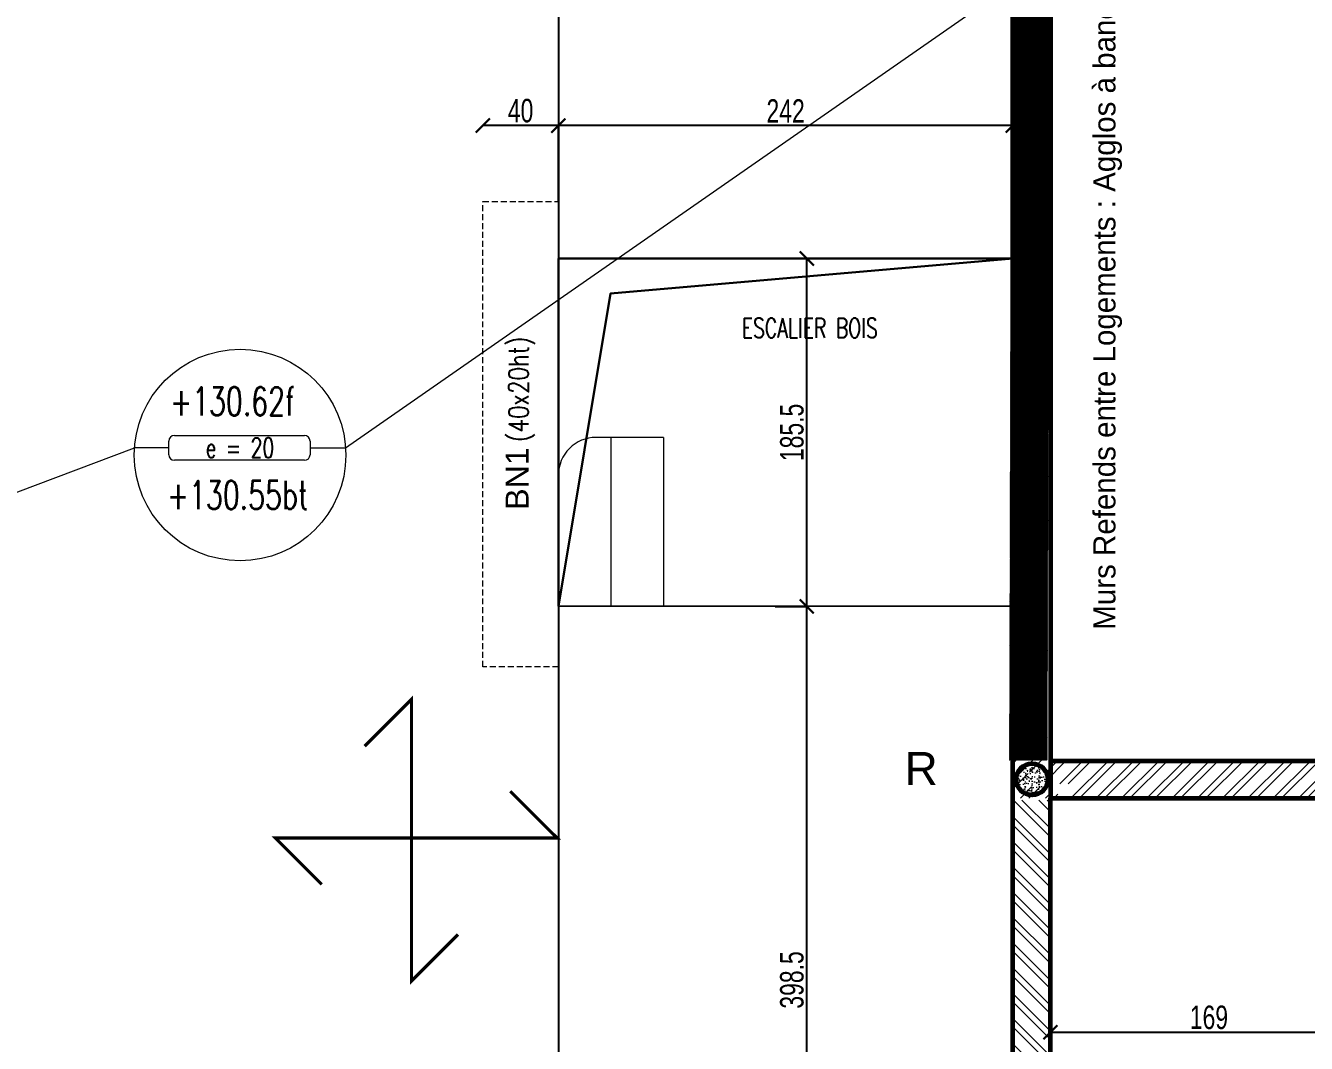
# Model space of a CAD drawing. Header units: metres. Extents: x -12536 to 12621, y -17191 to 9596.
# Drawn here: x -4478 to -3795, y 4299 to 4841 of the extents above; entities that cross this region are included whole.
import ezdxf
from ezdxf.enums import TextEntityAlignment as Align

# ---------------------------------------------------------------- set-up
doc = ezdxf.new("R2010")
doc.units = ezdxf.units.M
doc.header["$MEASUREMENT"] = 0
doc.header["$PDMODE"] = 2
doc.header["$PDSIZE"] = 0.25
doc.linetypes.add('CACHE2', pattern=[4.7625, 3.175, -1.5875])
for name, color, linetype, lineweight in [('B-COT', 1, 'Continuous', 18), ('B-HAC', 8, 'Continuous', 9), ('B-HACH', 8, 'Continuous', 9), ('B-TEXT-BN', 3, 'Continuous', 20), ('B-TEXT-LINTEAU', 3, 'Continuous', 30), ('B-TEXT-NIVEAU', 3, 'Continuous', 20), ('B-TITRE BN', 7, 'Continuous', 60), ('B-TITRE POTEAUX', 7, 'Continuous', 60), ('B-VOILE-BA', 7, 'Continuous', 60), ('DALLE', 5, 'Continuous', 9)]:
    doc.layers.add(name, color=color, linetype=linetype, lineweight=lineweight)
doc.layers.add('B-HATCH-RELEVE', color=7, linetype='Continuous')
doc.layers.add('Calque commun', color=7, linetype='Continuous')
doc.styles.add('A1', font='ROMANS.shx', dxfattribs={"width": 0.8, "height": 0.3})
doc.styles.add('Arial', font='arial.ttf', dxfattribs={"height": 0.128})
doc.styles.add('Century Gothic4', font='GOTHIC.TTF', dxfattribs={"height": 0.4})
doc.styles.add('TEXTE', font='arial.ttf', dxfattribs={"width": 0.7})
doc.styles.add('TEXTE100', font='romans.shx', dxfattribs={"width": 0.7, "height": 0.3})
doc.dimstyles.new('COT 50', dxfattribs={"dimscale": 0.05, "dimtxt": 250, "dimasz": 150, "dimexe": 1, "dimexo": 2, "dimgap": 30, "dimtad": 1, "dimdec": 1, "dimrnd": 0.5, "dimzin": 12, "dimdsep": 46, "dimtxsty": 'TEXTE', "dimblk1": 'ARCHTICK', "dimblk2": 'ARCHTICK', "dimsah": 1, "dimcen": 0, "dimdle": 1.5, "dimclrd": 1, "dimclre": 1, "dimclrt": 3, "dimadec": 0, "dimazin": 0, "dimtfac": 1, "dimtdec": 1, "dimtmove": 0, "dimatfit": 3, "dimldrblk": 'ARCHTICK', "dimfxl": 1, "dimtolj": 1, "dimtzin": 0, "dimarcsym": 0})

# ---------------------------------------------------------------- blocks, each defined once
blk = doc.blocks.new('_ArchTick')
at = {"color": 0, "linetype": 'ByBlock', "const_width": 0.15}
blk.add_lwpolyline([(-0.5, -0.5), (0.5, 0.5)], dxfattribs=at)
blk = doc.blocks.new('*D896')
at = {"layer": 'B-HATCH-RELEVE', "color": 1, "lineweight": -2, "transparency": 16777216}
for p, q in [((-4193.76, 6818.89), (-4193.76, 146.46)), ((-4137.69, 146.51), (-4193.84, 146.51)), ((-4137.76, 0.1), (-4137.76, 146.56))]:
    blk.add_line(p, q, dxfattribs=at)
at = {"layer": 'Defpoints', "color": 0, "transparency": 16777216}
for p in [(-4193.76, 6818.99), (-4193.76, 146.51), (-4137.76, 0)]:
    blk.add_point(p, dxfattribs=at)
at = {"layer": 'B-HATCH-RELEVE', "color": 1, "lineweight": -2, "transparency": 16777216, "xscale": 7.5, "yscale": 7.5, "zscale": 7.5, "rotation": 180}
blk.add_blockref('_ArchTick', (-4193.76, 146.51), dxfattribs=at)
at = {"layer": 'B-HATCH-RELEVE', "color": 1, "lineweight": -2, "transparency": 16777216, "xscale": 7.5, "yscale": 7.5, "zscale": 7.5}
blk.add_blockref('_ArchTick', (-4137.76, 146.51), dxfattribs=at)
at = {"layer": 'B-HATCH-RELEVE', "color": 3, "transparency": 16777216, "insert": (-4165.76, 154.39), "char_height": 12.5, "attachment_point": 5, "style": 'TEXTE'}
blk.add_mtext('\\A1;56', dxfattribs=at)
blk = doc.blocks.new('*D914')
at = {"layer": 'B-HATCH-RELEVE', "color": 1, "lineweight": -2, "transparency": 16777216}
for p, q in [((-4571.76, 4320.91), (-4571.76, 3994.04)), ((-3951.76, 4296.53), (-3951.76, 3994.04)), ((-4571.84, 3994.09), (-3951.69, 3994.09))]:
    blk.add_line(p, q, dxfattribs=at)
at = {"layer": 'Defpoints', "color": 0, "transparency": 16777216}
for p in [(-4571.76, 4321.01), (-3951.76, 4296.63), (-3951.76, 3994.09)]:
    blk.add_point(p, dxfattribs=at)
at = {"layer": 'B-HATCH-RELEVE', "color": 1, "lineweight": -2, "transparency": 16777216, "xscale": 7.5, "yscale": 7.5, "zscale": 7.5, "rotation": 180}
blk.add_blockref('_ArchTick', (-4571.76, 3994.09), dxfattribs=at)
at = {"layer": 'B-HATCH-RELEVE', "color": 1, "lineweight": -2, "transparency": 16777216, "xscale": 7.5, "yscale": 7.5, "zscale": 7.5}
blk.add_blockref('_ArchTick', (-3951.76, 3994.09), dxfattribs=at)
at = {"layer": 'B-HATCH-RELEVE', "color": 3, "transparency": 16777216, "insert": (-4261.76, 4001.97), "char_height": 12.5, "attachment_point": 5, "style": 'TEXTE'}
blk.add_mtext('\\A1;620', dxfattribs=at)
blk = doc.blocks.new('*D915')
at = {"layer": 'B-HATCH-RELEVE', "color": 1, "lineweight": -2, "transparency": 16777216}
for p, q in [((-3931.76, 4303.75), (-3931.76, 3994.04)), ((-3951.76, 4296.53), (-3951.76, 3994.04)), ((-3951.84, 3994.09), (-3931.69, 3994.09))]:
    blk.add_line(p, q, dxfattribs=at)
at = {"layer": 'Defpoints', "color": 0, "transparency": 16777216}
for p in [(-3931.76, 4303.85), (-3951.76, 4296.63), (-3931.76, 3994.09)]:
    blk.add_point(p, dxfattribs=at)
at = {"layer": 'B-HATCH-RELEVE', "color": 1, "lineweight": -2, "transparency": 16777216, "xscale": 7.5, "yscale": 7.5, "zscale": 7.5, "rotation": 180}
blk.add_blockref('_ArchTick', (-3951.76, 3994.09), dxfattribs=at)
at = {"layer": 'B-HATCH-RELEVE', "color": 1, "lineweight": -2, "transparency": 16777216, "xscale": 7.5, "yscale": 7.5, "zscale": 7.5}
blk.add_blockref('_ArchTick', (-3931.76, 3994.09), dxfattribs=at)
at = {"layer": 'B-HATCH-RELEVE', "color": 3, "transparency": 16777216, "insert": (-3941.76, 4001.97), "char_height": 12.5, "attachment_point": 5, "style": 'TEXTE'}
blk.add_mtext('\\A1;20', dxfattribs=at)
blk = doc.blocks.new('*D916')
at = {"layer": 'B-HATCH-RELEVE', "color": 1, "lineweight": -2, "transparency": 16777216}
for p, q in [((-3311.76, 4461.33), (-3311.76, 3994.04)), ((-3931.76, 4303.75), (-3931.76, 3994.04)), ((-3931.84, 3994.09), (-3311.69, 3994.09))]:
    blk.add_line(p, q, dxfattribs=at)
at = {"layer": 'Defpoints', "color": 0, "transparency": 16777216}
for p in [(-3311.76, 4461.43), (-3931.76, 4303.85), (-3311.76, 3994.09)]:
    blk.add_point(p, dxfattribs=at)
at = {"layer": 'B-HATCH-RELEVE', "color": 1, "lineweight": -2, "transparency": 16777216, "xscale": 7.5, "yscale": 7.5, "zscale": 7.5, "rotation": 180}
blk.add_blockref('_ArchTick', (-3931.76, 3994.09), dxfattribs=at)
at = {"layer": 'B-HATCH-RELEVE', "color": 1, "lineweight": -2, "transparency": 16777216, "xscale": 7.5, "yscale": 7.5, "zscale": 7.5}
blk.add_blockref('_ArchTick', (-3311.76, 3994.09), dxfattribs=at)
at = {"layer": 'B-HATCH-RELEVE', "color": 3, "transparency": 16777216, "insert": (-3621.76, 4001.97), "char_height": 12.5, "attachment_point": 5, "style": 'TEXTE'}
blk.add_mtext('\\A1;620', dxfattribs=at)
blk = doc.blocks.new('*D903')
at = {"layer": 'B-HATCH-RELEVE', "color": 1, "lineweight": -2, "transparency": 16777216}
for p, q in [((-3291.76, 4429.14), (-3291.76, 3905.75)), ((-3931.76, 4113.14), (-3931.76, 3905.75)), ((-3931.84, 3905.8), (-3291.69, 3905.8))]:
    blk.add_line(p, q, dxfattribs=at)
at = {"layer": 'Defpoints', "color": 0, "transparency": 16777216}
for p in [(-3291.76, 4429.24), (-3931.76, 4113.24), (-3291.76, 3905.8)]:
    blk.add_point(p, dxfattribs=at)
at = {"layer": 'B-HATCH-RELEVE', "color": 1, "lineweight": -2, "transparency": 16777216, "xscale": 7.5, "yscale": 7.5, "zscale": 7.5, "rotation": 180}
blk.add_blockref('_ArchTick', (-3931.76, 3905.8), dxfattribs=at)
at = {"layer": 'B-HATCH-RELEVE', "color": 1, "lineweight": -2, "transparency": 16777216, "xscale": 7.5, "yscale": 7.5, "zscale": 7.5}
blk.add_blockref('_ArchTick', (-3291.76, 3905.8), dxfattribs=at)
at = {"layer": 'B-HATCH-RELEVE', "color": 3, "transparency": 16777216, "insert": (-3611.76, 3913.68), "char_height": 12.5, "attachment_point": 5, "style": 'TEXTE'}
blk.add_mtext('\\A1;640', dxfattribs=at)
blk = doc.blocks.new('*D904')
at = {"layer": 'B-HATCH-RELEVE', "color": 1, "lineweight": -2, "transparency": 16777216}
for p, q in [((-3291.76, 4429.14), (-3291.76, 3813.5)), ((-5231.76, 4296.68), (-5231.76, 3813.5)), ((-5231.84, 3813.55), (-3291.69, 3813.55))]:
    blk.add_line(p, q, dxfattribs=at)
at = {"layer": 'Defpoints', "color": 0, "transparency": 16777216}
for p in [(-3291.76, 4429.24), (-5231.76, 4296.78), (-3291.76, 3813.55)]:
    blk.add_point(p, dxfattribs=at)
at = {"layer": 'B-HATCH-RELEVE', "color": 1, "lineweight": -2, "transparency": 16777216, "xscale": 7.5, "yscale": 7.5, "zscale": 7.5, "rotation": 180}
blk.add_blockref('_ArchTick', (-5231.76, 3813.55), dxfattribs=at)
at = {"layer": 'B-HATCH-RELEVE', "color": 1, "lineweight": -2, "transparency": 16777216, "xscale": 7.5, "yscale": 7.5, "zscale": 7.5}
blk.add_blockref('_ArchTick', (-3291.76, 3813.55), dxfattribs=at)
at = {"layer": 'B-HATCH-RELEVE', "color": 3, "transparency": 16777216, "insert": (-4261.76, 3821.44), "char_height": 12.5, "attachment_point": 5, "style": 'TEXTE'}
blk.add_mtext('\\A1;1940', dxfattribs=at)
blk = doc.blocks.new('*D924')
at = {"layer": 'B-HATCH-RELEVE', "color": 1, "lineweight": -2, "transparency": 16777216}
for p, q in [((-3661.56, 4449.24), (-3661.51, 4449.24)), ((-3661.46, 4429.16), (-3661.46, 4449.31)), ((-3931.66, 4429.24), (-3661.41, 4429.24))]:
    blk.add_line(p, q, dxfattribs=at)
at = {"layer": 'Defpoints', "color": 0, "transparency": 16777216}
for p in [(-3661.46, 4449.24), (-3661.46, 4449.24), (-3931.76, 4429.24)]:
    blk.add_point(p, dxfattribs=at)
at = {"layer": 'B-HATCH-RELEVE', "color": 1, "lineweight": -2, "transparency": 16777216, "xscale": 7.5, "yscale": 7.5, "zscale": 7.5}
for p, rotation in [((-3661.46, 4449.24), 90), ((-3661.46, 4429.24), 270)]:
    blk.add_blockref('_ArchTick', p, dxfattribs=dict(at, rotation=rotation))
at = {"layer": 'B-HATCH-RELEVE', "color": 3, "transparency": 16777216, "insert": (-3669.34, 4439.24), "char_height": 12.5, "attachment_point": 5, "rotation": 90, "style": 'TEXTE'}
blk.add_mtext('\\A1;20', dxfattribs=at)
blk = doc.blocks.new('*D909')
at = {"layer": 'B-HATCH-RELEVE', "color": 1, "lineweight": -2, "transparency": 16777216}
for p, q in [((-3291.66, 4429.24), (-3105.35, 4429.24)), ((-3105.4, 4429.31), (-3105.4, 4133.16)), ((-3931.66, 4133.24), (-3105.35, 4133.24))]:
    blk.add_line(p, q, dxfattribs=at)
at = {"layer": 'Defpoints', "color": 0, "transparency": 16777216}
for p in [(-3291.76, 4429.24), (-3931.76, 4133.24), (-3105.4, 4133.24)]:
    blk.add_point(p, dxfattribs=at)
at = {"layer": 'B-HATCH-RELEVE', "color": 1, "lineweight": -2, "transparency": 16777216, "xscale": 7.5, "yscale": 7.5, "zscale": 7.5}
for p, rotation in [((-3105.4, 4429.24), 90), ((-3105.4, 4133.24), 270)]:
    blk.add_blockref('_ArchTick', p, dxfattribs=dict(at, rotation=rotation))
at = {"layer": 'B-HATCH-RELEVE', "color": 3, "transparency": 16777216, "insert": (-3113.29, 4281.24), "char_height": 12.5, "attachment_point": 5, "rotation": 90, "style": 'TEXTE'}
blk.add_mtext('\\A1;296', dxfattribs=at)
blk = doc.blocks.new('*D929')
at = {"layer": 'B-HATCH-RELEVE', "color": 1, "lineweight": -2, "transparency": 16777216}
for p, q in [((-4078.4, 4531.49), (-4061.45, 4531.49)), ((-4061.5, 4133.16), (-4061.5, 4531.57)), ((-4078.4, 4133.24), (-4061.45, 4133.24))]:
    blk.add_line(p, q, dxfattribs=at)
at = {"layer": 'Defpoints', "color": 0, "transparency": 16777216}
for p in [(-4078.5, 4531.49), (-4061.5, 4531.49), (-4078.5, 4133.24)]:
    blk.add_point(p, dxfattribs=at)
at = {"layer": 'B-HATCH-RELEVE', "color": 1, "lineweight": -2, "transparency": 16777216, "xscale": 7.5, "yscale": 7.5, "zscale": 7.5}
for p, rotation in [((-4061.5, 4531.49), 90), ((-4061.5, 4133.24), 270)]:
    blk.add_blockref('_ArchTick', p, dxfattribs=dict(at, rotation=rotation))
at = {"layer": 'B-HATCH-RELEVE', "color": 3, "transparency": 16777216, "insert": (-4069.39, 4332.37), "char_height": 12.5, "attachment_point": 5, "rotation": 90, "style": 'TEXTE'}
blk.add_mtext('\\A1;398.5', dxfattribs=at)
blk = doc.blocks.new('*D933')
at = {"layer": 'B-HATCH-RELEVE', "color": 1, "lineweight": -2, "transparency": 16777216}
for p, q in [((-4061.6, 4716.85), (-4061.55, 4716.85)), ((-4061.5, 4531.42), (-4061.5, 4716.92)), ((-4061.6, 4531.49), (-4061.55, 4531.49))]:
    blk.add_line(p, q, dxfattribs=at)
at = {"layer": 'Defpoints', "color": 0, "transparency": 16777216}
for p in [(-4061.5, 4716.85), (-4061.5, 4716.85), (-4061.5, 4531.49)]:
    blk.add_point(p, dxfattribs=at)
at = {"layer": 'B-HATCH-RELEVE', "color": 1, "lineweight": -2, "transparency": 16777216, "xscale": 7.5, "yscale": 7.5, "zscale": 7.5}
for p, rotation in [((-4061.5, 4716.85), 90), ((-4061.5, 4531.49), 270)]:
    blk.add_blockref('_ArchTick', p, dxfattribs=dict(at, rotation=rotation))
at = {"layer": 'B-HATCH-RELEVE', "color": 3, "transparency": 16777216, "insert": (-4069.38, 4624.17), "char_height": 12.5, "attachment_point": 5, "rotation": 90, "style": 'TEXTE'}
blk.add_mtext('\\A1;185.5', dxfattribs=at)
blk = doc.blocks.new('*D934')
at = {"layer": 'B-HATCH-RELEVE', "color": 1, "lineweight": -2, "transparency": 16777216}
for p, q in [((-3951.76, 4832.45), (-3951.76, 4787.66)), ((-3951.69, 4787.71), (-4193.84, 4787.71)), ((-4193.76, 4747.32), (-4193.76, 4787.76))]:
    blk.add_line(p, q, dxfattribs=at)
at = {"layer": 'Defpoints', "color": 0, "transparency": 16777216}
for p in [(-3951.76, 4832.55), (-4193.76, 4787.71), (-4193.76, 4747.22)]:
    blk.add_point(p, dxfattribs=at)
at = {"layer": 'B-HATCH-RELEVE', "color": 1, "lineweight": -2, "transparency": 16777216, "xscale": 7.5, "yscale": 7.5, "zscale": 7.5, "rotation": 180}
blk.add_blockref('_ArchTick', (-4193.76, 4787.71), dxfattribs=at)
at = {"layer": 'B-HATCH-RELEVE', "color": 1, "lineweight": -2, "transparency": 16777216, "xscale": 7.5, "yscale": 7.5, "zscale": 7.5}
blk.add_blockref('_ArchTick', (-3951.76, 4787.71), dxfattribs=at)
at = {"layer": 'B-HATCH-RELEVE', "color": 3, "transparency": 16777216, "insert": (-4072.76, 4795.48), "char_height": 12.5, "attachment_point": 5, "style": 'TEXTE'}
blk.add_mtext('\\A1;242', dxfattribs=at)
blk = doc.blocks.new('*D960')
at = {"layer": 'B-HATCH-RELEVE', "color": 1, "lineweight": -2, "transparency": 16777216}
for p, q in [((-3931.76, 4429.14), (-3931.76, 4304.45)), ((-3762.84, 4429.14), (-3762.84, 4304.45)), ((-3931.84, 4304.5), (-3762.77, 4304.5))]:
    blk.add_line(p, q, dxfattribs=at)
at = {"layer": 'Defpoints', "color": 0, "transparency": 16777216}
for p in [(-3931.76, 4429.24), (-3762.84, 4429.24), (-3762.84, 4304.5)]:
    blk.add_point(p, dxfattribs=at)
at = {"layer": 'B-HATCH-RELEVE', "color": 1, "lineweight": -2, "transparency": 16777216, "xscale": 7.5, "yscale": 7.5, "zscale": 7.5, "rotation": 180}
blk.add_blockref('_ArchTick', (-3931.76, 4304.5), dxfattribs=at)
at = {"layer": 'B-HATCH-RELEVE', "color": 1, "lineweight": -2, "transparency": 16777216, "xscale": 7.5, "yscale": 7.5, "zscale": 7.5}
blk.add_blockref('_ArchTick', (-3762.84, 4304.5), dxfattribs=at)
at = {"layer": 'B-HATCH-RELEVE', "color": 3, "transparency": 16777216, "insert": (-3847.3, 4312.38), "char_height": 12.5, "attachment_point": 5, "style": 'TEXTE'}
blk.add_mtext('\\A1;169', dxfattribs=at)
blk = doc.blocks.new('*D1029')
at = {"layer": 'B-HATCH-RELEVE', "color": 1, "linetype": 'ByBlock', "lineweight": -2, "transparency": 16777216}
for p, q in [((-4193.76, 4787.71), (-4234.08, 4787.71)), ((-4234, 4787.71), (-4234, 4787.76)), ((-4193.84, 4787.71), (-4193.84, 4787.76))]:
    blk.add_line(p, q, dxfattribs=at)
at = {"layer": 'Defpoints', "color": 0, "transparency": 16777216}
for p in [(-4234, 4787.71), (-4234, 4787.71), (-4193.84, 4787.71)]:
    blk.add_point(p, dxfattribs=at)
at = {"layer": 'B-HATCH-RELEVE', "color": 1, "lineweight": -2, "transparency": 16777216, "xscale": 7.5, "yscale": 7.5, "zscale": 7.5, "rotation": 180}
blk.add_blockref('_ArchTick', (-4234, 4787.71), dxfattribs=at)
at = {"layer": 'B-HATCH-RELEVE', "color": 1, "lineweight": -2, "transparency": 16777216, "xscale": 7.5, "yscale": 7.5, "zscale": 7.5}
blk.add_blockref('_ArchTick', (-4193.84, 4787.71), dxfattribs=at)
at = {"layer": 'B-HATCH-RELEVE', "color": 3, "transparency": 16777216, "insert": (-4213.92, 4795.59), "char_height": 12.5, "attachment_point": 5, "style": 'TEXTE'}
blk.add_mtext('\\A1;40', dxfattribs=at)

msp = doc.modelspace()

# ---------------------------------------------------------------- hatches: boundary and pattern name
at = {"layer": 'B-HAC'}
h = msp.add_hatch(dxfattribs=at)
h.set_pattern_fill('ANSI32', color=1, angle=-90)
h.paths.add_polyline_path([(-3932.001, 4993.5), (-3933.5, 4449.5), (-3953.5, 4449.5), (-3952.001, 4993.5)])
h.paths.add_polyline_path([(-3950.437, 5289.429), (-3944.929, 5289.354), (-3944.929, 5279.011), (-3950.437, 5279.085)])
h.paths.add_polyline_path([(-3946.528, 5301.586), (-3938.695, 5301.631), (-3938.669, 5292.359), (-3946.502, 5292.314)])
h = msp.add_hatch(dxfattribs=at)
h.set_pattern_fill('ANSI32', color=256, angle=-90)
h.set_pattern_definition([(315, (88152.149, 68006.374), (6.7351921, 6.7351921), []), (315, (88152.149, 68001.884), (6.7351921, 6.7351921), [])])
h.paths.add_polyline_path([(-3931.08, 4428.175), (-3932.747, 4132.195), (-3952.747, 4132.195), (-3951.08, 4428.175)])
h.paths.add_polyline_path([(-3950.437, 5104.511), (-3944.929, 5104.436), (-3944.929, 5094.093), (-3950.437, 5094.168)])
h.paths.add_polyline_path([(-3946.528, 5116.668), (-3938.695, 5116.713), (-3938.669, 5107.441), (-3946.502, 5107.396)])
h = msp.add_hatch(dxfattribs=at)
h.set_pattern_fill('ANSI32', color=256)
h.set_pattern_definition([(45, (-66833.309, 96533.919), (-6.7351921, 6.7351921), []), (45, (-66828.819, 96533.919), (-6.7351921, 6.7351921), [])])
h.paths.add_polyline_path([(-3950.608, 4449.247), (-3291.764, 4449.171), (-3291.764, 4429.171), (-3950.608, 4429.247)])
h.paths.add_polyline_path([(-3931.446, 4431.333), (-3931.371, 4436.841), (-3921.028, 4436.841), (-3921.102, 4431.333)], flags=16)
h.paths.add_polyline_path([(-3943.603, 4435.242), (-3943.648, 4443.075), (-3934.376, 4443.101), (-3934.331, 4435.268)], flags=16)
at = {"layer": 'B-HACH', "ltscale": 0.225}
h = msp.add_hatch(dxfattribs=at)
h.set_pattern_fill('AR-CONC', color=256, scale=0.028, style=0)
h.set_pattern_definition([(50, (3993.087, 15775.757), (5.1011707, -0.4462944), [0.5334, -5.8674]), (355, (3993.087, 15775.757), (-0.9867991, 5.349586), [0.42672, -4.69392]), (100.451, (3993.512, 15775.72), (4.11439, 4.9032673), [0.45332, -4.98652]), (46.1842, (3993.087, 15777.1793), (7.5902131, -1.1771852), [0.8001, -8.8011]), (96.6356, (3993.7196, 15777.081), (6.6473186, 6.9279156), [0.67998, -7.47978]), (351.184, (3993.087, 15777.179), (6.647329, 6.9279033), [0.64008, -7.04088]), (21, (3993.7982, 15776.8237), (4.2452166, -2.8634345), [0.5334, -5.8674]), (326, (3993.798, 15776.824), (1.7304568, 5.157263), [0.42672, -4.69392]), (71.4514, (3994.152, 15776.585), (5.9756617, 2.29384), [0.45332, -4.98652]), (37.5, (3993.087, 15775.757), (0.0864809, 2.3675411), [0, -4.637024, 0, -4.76504, 0, -4.7117]), (7.5, (3993.087, 15775.757), (1.87095055, 2.8050561), [0, -2.716784, 0, -4.530344, 0, -1.79578]), (327.5, (3991.501, 15775.757), (3.79653666, -0.16040483), [0, -1.778, 0, -5.54736, 0, -7.36092]), (317.5, (3990.79, 15775.757), (4.1476171, 0.71194175), [0, -2.3114, 0, -3.684016, 0, -5.22732])])
h.paths.add_polyline_path([(-3933.1, 4439.294, 1), (-3949.9, 4439.294, 1)])

# ---------------------------------------------------------------- linework, layer by layer
at = {"layer": 'B-COT', "color": 3, "linetype": 'CACHE2'}
msp.add_lwpolyline([(-4234.001, 4747.222), (-4193.762, 4747.222), (-4193.762, 4499.222), (-4234.001, 4499.222)], close=True, dxfattribs=at)
at = {"layer": 'B-TEXT-NIVEAU', "color": 6}
for p, q in [((-4307.126, 4615.936, -34.014), (-3311.762, 5309.213)), ((-4401.275, 4612.306, -34.014), (-4401.275, 4619.565, -34.014)), ((-4398.275, 4622.565, -34.014), (-4329.07, 4622.565, -34.014)), ((-4326.07, 4619.565, -34.014), (-4326.07, 4612.306, -34.014)), ((-5211.761, 4316.751), (-4419.564, 4615.936, -34.014)), ((-4401.275, 4615.936, -34.014), (-4419.564, 4615.936, -34.014)), ((-4326.07, 4615.936, -34.014), (-4307.126, 4615.936, -34.014)), ((-4329.07, 4609.306, -34.014), (-4398.275, 4609.306, -34.014))]:
    msp.add_line(p, q, dxfattribs=at)
msp.add_circle((-4363.345, 4612.108, -34.014), 56.35, dxfattribs=at)
for centre, start, end in [((-4398.275, 4619.565, -34.014), 90, 180), ((-4329.07, 4619.565, -34.014), 0, 90), ((-4398.275, 4612.306, -34.014), 180, 270), ((-4329.07, 4612.306, -34.014), 270, 0)]:
    msp.add_arc(centre, 3, start, end, dxfattribs=at)
at = {"layer": 'B-VOILE-BA'}
for p, q in [((-3931.762, 5271.531), (-3931.762, 4429.238)), ((-3931.819, 4449.212), (-3761.762, 4449.237))]:
    msp.add_line(p, q, dxfattribs=at)
msp.add_polyline3d([(-4111.762, 4113.238, 0), (-4111.762, 4133.237, 0), (-3951.762, 4133.237, 0), (-3951.762, 4993.238, 0), (-4053.761, 4993.238, 0), (-4053.761, 5013.238, 0)], dxfattribs=at)
msp.add_circle((-3941.5, 4439.294), 8.4, dxfattribs=at)
for points, invisible_edges in [([(-3951.762, 5013.238), (-3291.763, 4429.238), (-3291.765, 5329.238)], 13), ([(-3951.762, 5013.238), (-4591.761, 5013.238), (-3931.762, 4429.238)], 14), ([(-3951.762, 5013.238), (-3931.762, 4429.238), (-3291.763, 4429.238)], 13), ([(-3931.762, 4113.238), (-3931.762, 4429.238), (-4591.761, 4296.777)], 14)]:
    msp.add_3dface(points, dxfattribs=dict(at, invisible_edges=invisible_edges))
at = {"layer": 'Calque commun', "color": 7, "linetype": 'Continuous', "lineweight": 5}
msp.add_line((-3931.762, 4449.238), (-3931.762, 5170.699), dxfattribs=at)
at = {"layer": 'Calque commun', "color": 6, "linetype": 'Continuous', "lineweight": 5}
for p, q in [((-4165.763, 4621.496), (-4173.762, 4621.496)), ((-4137.765, 4621.496), (-4165.763, 4621.496)), ((-4165.762, 4531.494), (-4165.762, 4621.496)), ((-4137.765, 4621.496), (-4137.765, 4531.495)), ((-4193.762, 4601.496), (-4193.762, 4531.494)), ((-4193.762, 4531.494), (-3951.762, 4531.494))]:
    msp.add_line(p, q, dxfattribs=at)
msp.add_lwpolyline([(-3951.763, 4531.494), (-4193.762, 4531.494), (-4193.762, 4716.846), (-3951.763, 4716.846)], close=True, dxfattribs=at)
at = {"layer": 'Calque commun', "color": 6, "linetype": 'Continuous', "lineweight": 30}
msp.add_lwpolyline([(-4193.762, 4531.495), (-4166.002, 4698.221), (-3951.763, 4716.846), (-4193.762, 4716.846), (-4193.762, 4531.499)], dxfattribs=at)
at = {"layer": 'Calque commun', "color": 6, "linetype": 'Continuous', "lineweight": 5, "flags": 128}
msp.add_lwpolyline([(-4173.762, 4621.496, 0.4142192), (-4193.762, 4601.496)], format="xyb", dxfattribs=at)
at = {"layer": 'DALLE', "const_width": 1.68}
for points in [[(-4296.94, 4457), (-4272.028, 4481.934), (-4272.028, 4331.832), (-4247.29, 4356.591)], [(-4219.413, 4432.947), (-4194.48, 4408.035), (-4344.582, 4408.035), (-4319.822, 4383.298)]]:
    msp.add_lwpolyline(points, dxfattribs=at)

# ---------------------------------------------------------------- texts
at = {"layer": 'B-HAC', "color": 1, "style": 'Century Gothic4'}
msp.add_text('Murs Refends entre Logements : Agglos à bancher', height=11.76, rotation=90, dxfattribs=at).set_placement((-3897.103, 4518.996))
at = {"layer": 'B-TEXT-BN', "style": 'A1', "width": 0.8}
msp.add_text('(40x20ht)', height=10.5, rotation=90, dxfattribs=at).set_placement((-4209.755, 4619.098, -35.715))
at = {"layer": 'B-TEXT-LINTEAU', "style": 'TEXTE100', "width": 0.7}
msp.add_text('ESCALIER BOIS', height=10.5, dxfattribs=at).set_placement((-4096.132, 4674.62, -23.81))
at = {"layer": 'B-TEXT-NIVEAU', "style": 'TEXTE100', "width": 0.7}
for s, height, p in [('+130.62f', 15, (-4400.586, 4633.235, -34.014)), ('e = 20', 10.5, (-4381.669, 4610.733, -34.014)), ('+130.55bt', 15, (-4402.215, 4583.307, -34.014))]:
    msp.add_text(s, height=height, dxfattribs=at).set_placement(p)
at = {"layer": 'B-TITRE BN', "style": 'Arial'}
msp.add_text('BN1', height=12.25, rotation=90, dxfattribs=at).set_placement((-4209.658, 4616.221, -35.715), align=Align.RIGHT)
at = {"layer": 'B-TITRE POTEAUX', "style": 'Arial'}
msp.add_text('R', height=17.5, dxfattribs=at).set_placement((-4009.386, 4436.356, -34.014))

# ---------------------------------------------------------------- dimensions: what is measured, and where the dimension line sits
at = {"layer": 'B-HATCH-RELEVE'}
for base, p1, p2, override, picture, middle in [((-4193.762, 146.506), (-4137.765, 0), (-4193.762, 6818.994), {"dimtmove": 1}, '*D896', (-4165.763, 154.388)), ((-4234.001, 4787.707), (-4193.837, 4787.707), (-4234.001, 4787.707), {"dimfxl": 0.1, "dimfxlon": 1, "dimarcsym": 2}, '*D1029', (-4213.919, 4795.589)), ((-3311.762, 3994.086), (-3931.762, 4303.851), (-3311.762, 4461.425), {"dimtmove": 1}, '*D916', (-3621.762, 4001.968)), ((-3291.763, 3905.798), (-3931.762, 4113.238), (-3291.763, 4429.238), {"dimtmove": 1}, '*D903', (-3611.763, 3913.68)), ((-3951.762, 3994.086), (-4571.762, 4321.01), (-3951.762, 4296.627), {"dimtmove": 1}, '*D914', (-4261.762, 4001.968)), ((-3931.762, 3994.086), (-3951.762, 4296.627), (-3931.762, 4303.851), {"dimtmove": 1}, '*D915', (-3941.762, 4001.968))]:
    dim = msp.add_linear_dim(base=base, p1=p1, p2=p2, dimstyle='COT 50', override=override, dxfattribs=at)
    dim.commit()
    dim.dimension.update_dxf_attribs({"geometry": picture, "text_midpoint": middle})
for base, p1, p2, picture, middle in [((-4193.762, 4787.707), (-3951.763, 4832.553), (-4193.762, 4747.222), '*D934', (-4072.763, 4795.483)), ((-3291.763, 3813.553), (-5231.761, 4296.777), (-3291.763, 4429.238), '*D904', (-4261.762, 3821.435)), ((-3762.844, 4304.5), (-3931.762, 4429.238), (-3762.844, 4429.238), '*D960', (-3847.303, 4312.382))]:
    dim = msp.add_linear_dim(base=base, p1=p1, p2=p2, dimstyle='COT 50', dxfattribs=at)
    dim.commit()
    dim.dimension.update_dxf_attribs({"geometry": picture, "text_midpoint": middle})
for base, p1, p2, picture, middle in [((-4061.5, 4716.846), (-4061.5, 4531.494), (-4061.5, 4716.846), '*D933', (-4069.382, 4624.17)), ((-4061.5, 4531.494), (-4078.5, 4133.237), (-4078.5, 4531.494), '*D929', (-4069.386, 4332.366))]:
    dim = msp.add_linear_dim(base=base, p1=p1, p2=p2, angle=90, dimstyle='COT 50', dxfattribs=at)
    dim.commit()
    dim.dimension.update_dxf_attribs({"geometry": picture, "text_midpoint": middle})
for base, p1, p2, picture, middle in [((-3661.456, 4449.237), (-3931.762, 4429.238), (-3661.456, 4449.237), '*D924', (-3669.338, 4439.237)), ((-3105.404, 4133.237), (-3291.763, 4429.238), (-3931.762, 4133.237), '*D909', (-3113.286, 4281.238))]:
    dim = msp.add_linear_dim(base=base, p1=p1, p2=p2, angle=90, dimstyle='COT 50', override={"dimtmove": 1}, dxfattribs=at)
    dim.commit()
    dim.dimension.update_dxf_attribs({"geometry": picture, "text_midpoint": middle})

doc.saveas('drawing.dxf')
